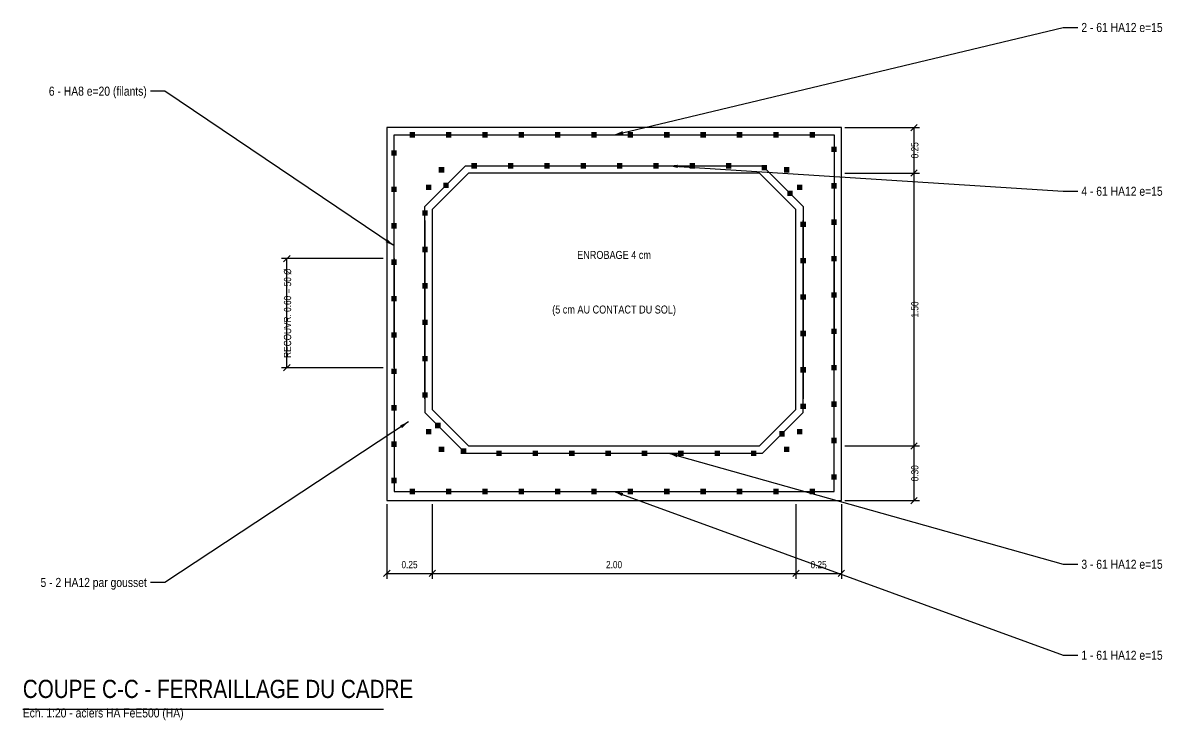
# Model space of a CAD drawing. Extents: x 0 to 110, y 0 to 23.
# Drawn here: x 64.09 to 70.35, y 0 to 3.83 of the extents above; entities that cross this region are included whole.
import ezdxf
from ezdxf.enums import TextEntityAlignment as Align

# ---------------------------------------------------------------- set-up
doc = ezdxf.new("R2010")
doc.units = 0
for name, color, linetype in [('08_ACIER_LONG', 1, 'CONTINUOUS'), ('09_ACIER_COUPE', 2, 'CONTINUOUS'), ('10_COTATION', 4, 'CONTINUOUS'), ('11_TEXTE', 7, 'CONTINUOUS'), ('16_BETON_FIN', 8, 'CONTINUOUS')]:
    doc.layers.add(name, color=color, linetype=linetype)
doc.styles.get("Standard").update_dxf_attribs({"font": 'txt', "width": 0.85})

msp = doc.modelspace()

# ---------------------------------------------------------------- linework, layer by layer
at = {"layer": '08_ACIER_LONG'}
for points in [[(66.1295, 1.937), (66.1295, 3.217), (68.5495, 3.217), (68.5495, 1.937)], [(66.2995, 1.767), (66.2995, 2.823569), (66.522931, 3.047), (68.156069, 3.047), (68.3795, 2.823569), (68.3795, 1.767)], [(66.2995, 2.747), (66.2995, 1.690431), (66.522931, 1.467), (68.156069, 1.467), (68.3795, 1.690431), (68.3795, 2.747)], [(66.1295, 2.537), (66.1295, 1.257), (68.5495, 1.257), (68.5495, 2.537)]]:
    msp.add_lwpolyline(points, dxfattribs=at)
for points in [[(66.375094, 3.010028), (66.405094, 3.010028), (66.375094, 3.040028), (66.405094, 3.040028)], [(68.273906, 3.010028), (68.303906, 3.010028), (68.273906, 3.040028), (68.303906, 3.040028)], [(66.304298, 2.913137), (66.334298, 2.913137), (66.304298, 2.943137), (66.334298, 2.943137)], [(68.344702, 2.913137), (68.374702, 2.913137), (68.344702, 2.943137), (68.374702, 2.943137)], [(66.304298, 1.570863), (66.334298, 1.570863), (66.304298, 1.600863), (66.334298, 1.600863)], [(68.344702, 1.570863), (68.374702, 1.570863), (68.344702, 1.600863), (68.374702, 1.600863)], [(66.375094, 1.473972), (66.405094, 1.473972), (66.375094, 1.503972), (66.405094, 1.503972)], [(68.273906, 1.473972), (68.303906, 1.473972), (68.273906, 1.503972), (68.303906, 1.503972)]]:
    msp.add_solid(points, dxfattribs=at)
at = {"layer": '09_ACIER_COUPE'}
for points in [[(66.2145, 3.202), (66.2445, 3.202), (66.2145, 3.232), (66.2445, 3.232)], [(66.4145, 3.202), (66.4445, 3.202), (66.4145, 3.232), (66.4445, 3.232)], [(66.6145, 3.202), (66.6445, 3.202), (66.6145, 3.232), (66.6445, 3.232)], [(66.8145, 3.202), (66.8445, 3.202), (66.8145, 3.232), (66.8445, 3.232)], [(67.0145, 3.202), (67.0445, 3.202), (67.0145, 3.232), (67.0445, 3.232)], [(67.2145, 3.202), (67.2445, 3.202), (67.2145, 3.232), (67.2445, 3.232)], [(67.4145, 3.202), (67.4445, 3.202), (67.4145, 3.232), (67.4445, 3.232)], [(67.6145, 3.202), (67.6445, 3.202), (67.6145, 3.232), (67.6445, 3.232)], [(67.8145, 3.202), (67.8445, 3.202), (67.8145, 3.232), (67.8445, 3.232)], [(68.0145, 3.202), (68.0445, 3.202), (68.0145, 3.232), (68.0445, 3.232)], [(68.2145, 3.202), (68.2445, 3.202), (68.2145, 3.232), (68.2445, 3.232)], [(68.4145, 3.202), (68.4445, 3.202), (68.4145, 3.232), (68.4445, 3.232)], [(68.5345, 3.122), (68.5645, 3.122), (68.5345, 3.152), (68.5645, 3.152)], [(66.1145, 3.102), (66.1445, 3.102), (66.1145, 3.132), (66.1445, 3.132)], [(66.555282, 3.032), (66.585282, 3.032), (66.555282, 3.062), (66.585282, 3.062)], [(66.755282, 3.032), (66.785282, 3.032), (66.755282, 3.062), (66.785282, 3.062)], [(66.955282, 3.032), (66.985282, 3.032), (66.955282, 3.062), (66.985282, 3.062)], [(67.155282, 3.032), (67.185282, 3.032), (67.155282, 3.062), (67.185282, 3.062)], [(67.355282, 3.032), (67.385282, 3.032), (67.355282, 3.062), (67.385282, 3.062)], [(67.555282, 3.032), (67.585282, 3.032), (67.555282, 3.062), (67.585282, 3.062)], [(67.755282, 3.032), (67.785282, 3.032), (67.755282, 3.062), (67.785282, 3.062)], [(67.955282, 3.032), (67.985282, 3.032), (67.955282, 3.062), (67.985282, 3.062)], [(68.151119, 3.021949), (68.181119, 3.021949), (68.151119, 3.051949), (68.181119, 3.051949)], [(66.399992, 2.924061), (66.429992, 2.924061), (66.399992, 2.954061), (66.429992, 2.954061)], [(68.5345, 2.922), (68.5645, 2.922), (68.5345, 2.952), (68.5645, 2.952)], [(66.1145, 2.902), (66.1445, 2.902), (66.1145, 2.932), (66.1445, 2.932)], [(68.29254, 2.880528), (68.32254, 2.880528), (68.29254, 2.910528), (68.32254, 2.910528)], [(66.2845, 2.771899), (66.3145, 2.771899), (66.2845, 2.801899), (66.3145, 2.801899)], [(66.1145, 2.702), (66.1445, 2.702), (66.1145, 2.732), (66.1445, 2.732)], [(68.3645, 2.710335), (68.3945, 2.710335), (68.3645, 2.740335), (68.3945, 2.740335)], [(68.5345, 2.722), (68.5645, 2.722), (68.5345, 2.752), (68.5645, 2.752)], [(66.2845, 2.571899), (66.3145, 2.571899), (66.2845, 2.601899), (66.3145, 2.601899)], [(66.1145, 2.502), (66.1445, 2.502), (66.1145, 2.532), (66.1445, 2.532)], [(68.3645, 2.510335), (68.3945, 2.510335), (68.3645, 2.540335), (68.3945, 2.540335)], [(68.5345, 2.522), (68.5645, 2.522), (68.5345, 2.552), (68.5645, 2.552)], [(66.2845, 2.371899), (66.3145, 2.371899), (66.2845, 2.401899), (66.3145, 2.401899)], [(66.1145, 2.302), (66.1445, 2.302), (66.1145, 2.332), (66.1445, 2.332)], [(68.3645, 2.310335), (68.3945, 2.310335), (68.3645, 2.340335), (68.3945, 2.340335)], [(68.5345, 2.322), (68.5645, 2.322), (68.5345, 2.352), (68.5645, 2.352)], [(66.2845, 2.171899), (66.3145, 2.171899), (66.2845, 2.201899), (66.3145, 2.201899)], [(66.1145, 2.102), (66.1445, 2.102), (66.1145, 2.132), (66.1445, 2.132)], [(68.3645, 2.110335), (68.3945, 2.110335), (68.3645, 2.140335), (68.3945, 2.140335)], [(68.5345, 2.122), (68.5645, 2.122), (68.5345, 2.152), (68.5645, 2.152)], [(66.2845, 1.971899), (66.3145, 1.971899), (66.2845, 2.001899), (66.3145, 2.001899)], [(68.5345, 1.922), (68.5645, 1.922), (68.5345, 1.952), (68.5645, 1.952)], [(66.1145, 1.902), (66.1445, 1.902), (66.1145, 1.932), (66.1445, 1.932)], [(68.3645, 1.910335), (68.3945, 1.910335), (68.3645, 1.940335), (68.3945, 1.940335)], [(66.2845, 1.771899), (66.3145, 1.771899), (66.2845, 1.801899), (66.3145, 1.801899)], [(66.1145, 1.702), (66.1445, 1.702), (66.1145, 1.732), (66.1445, 1.732)], [(68.3645, 1.710335), (68.3945, 1.710335), (68.3645, 1.740335), (68.3945, 1.740335)], [(68.5345, 1.722), (68.5645, 1.722), (68.5345, 1.752), (68.5645, 1.752)], [(66.355211, 1.604721), (66.385211, 1.604721), (66.355211, 1.634721), (66.385211, 1.634721)], [(68.247759, 1.55869), (68.277759, 1.55869), (68.247759, 1.58869), (68.277759, 1.58869)], [(66.1145, 1.502), (66.1445, 1.502), (66.1145, 1.532), (66.1445, 1.532)], [(68.5345, 1.522), (68.5645, 1.522), (68.5345, 1.552), (68.5645, 1.552)], [(66.496632, 1.463299), (66.526632, 1.463299), (66.496632, 1.493299), (66.526632, 1.493299)], [(66.691952, 1.452), (66.721952, 1.452), (66.691952, 1.482), (66.721952, 1.482)], [(66.891952, 1.452), (66.921952, 1.452), (66.891952, 1.482), (66.921952, 1.482)], [(67.091952, 1.452), (67.121952, 1.452), (67.091952, 1.482), (67.121952, 1.482)], [(67.291952, 1.452), (67.321952, 1.452), (67.291952, 1.482), (67.321952, 1.482)], [(67.491952, 1.452), (67.521952, 1.452), (67.491952, 1.482), (67.521952, 1.482)], [(67.691952, 1.452), (67.721952, 1.452), (67.691952, 1.482), (67.721952, 1.482)], [(67.891952, 1.452), (67.921952, 1.452), (67.891952, 1.482), (67.921952, 1.482)], [(68.091952, 1.452), (68.121952, 1.452), (68.091952, 1.482), (68.121952, 1.482)], [(66.1145, 1.302), (66.1445, 1.302), (66.1145, 1.332), (66.1445, 1.332)], [(68.5345, 1.322), (68.5645, 1.322), (68.5345, 1.352), (68.5645, 1.352)], [(66.2145, 1.242), (66.2445, 1.242), (66.2145, 1.272), (66.2445, 1.272)], [(66.4145, 1.242), (66.4445, 1.242), (66.4145, 1.272), (66.4445, 1.272)], [(66.6145, 1.242), (66.6445, 1.242), (66.6145, 1.272), (66.6445, 1.272)], [(66.8145, 1.242), (66.8445, 1.242), (66.8145, 1.272), (66.8445, 1.272)], [(67.0145, 1.242), (67.0445, 1.242), (67.0145, 1.272), (67.0445, 1.272)], [(67.2145, 1.242), (67.2445, 1.242), (67.2145, 1.272), (67.2445, 1.272)], [(67.4145, 1.242), (67.4445, 1.242), (67.4145, 1.272), (67.4445, 1.272)], [(67.6145, 1.242), (67.6445, 1.242), (67.6145, 1.272), (67.6445, 1.272)], [(67.8145, 1.242), (67.8445, 1.242), (67.8145, 1.272), (67.8445, 1.272)], [(68.0145, 1.242), (68.0445, 1.242), (68.0145, 1.272), (68.0445, 1.272)], [(68.2145, 1.242), (68.2445, 1.242), (68.2145, 1.272), (68.2445, 1.272)], [(68.4145, 1.242), (68.4445, 1.242), (68.4145, 1.272), (68.4445, 1.272)]]:
    msp.add_solid(points, dxfattribs=at)
at = {"layer": '10_COTATION'}
for p, q in [((68.971822, 3.239322), (69.007178, 3.274678)), ((68.6095, 3.257), (69.0195, 3.257)), ((68.9895, 3.007), (68.9895, 3.257)), ((68.971822, 2.989322), (69.007178, 3.024678)), ((68.971822, 2.989322), (69.007178, 3.024678)), ((68.6095, 3.007), (69.0195, 3.007)), ((68.6095, 3.007), (69.0195, 3.007)), ((68.9895, 1.507), (68.9895, 3.007)), ((66.0695, 2.537), (65.5095, 2.537)), ((65.521822, 2.519322), (65.557178, 2.554678)), ((65.5395, 1.937), (65.5395, 2.537)), ((65.521822, 1.919322), (65.557178, 1.954678)), ((66.0695, 1.937), (65.5095, 1.937)), ((68.6095, 1.507), (69.0195, 1.507)), ((68.6095, 1.507), (69.0195, 1.507)), ((68.971822, 1.489322), (69.007178, 1.524678)), ((68.971822, 1.489322), (69.007178, 1.524678)), ((68.9895, 1.207), (68.9895, 1.507)), ((68.6095, 1.207), (69.0195, 1.207)), ((68.971822, 1.189322), (69.007178, 1.224678)), ((66.0895, 1.187), (66.0895, 0.777)), ((66.3395, 1.187), (66.3395, 0.777)), ((66.3395, 1.187), (66.3395, 0.777)), ((68.3395, 1.187), (68.3395, 0.777)), ((68.3395, 1.187), (68.3395, 0.777)), ((68.5895, 1.187), (68.5895, 0.777)), ((66.071822, 0.789322), (66.107178, 0.824678)), ((66.321822, 0.789322), (66.357178, 0.824678)), ((66.321822, 0.789322), (66.357178, 0.824678)), ((68.321822, 0.789322), (68.357178, 0.824678)), ((68.321822, 0.789322), (68.357178, 0.824678)), ((68.571822, 0.789322), (68.607178, 0.824678)), ((66.0895, 0.807), (66.3395, 0.807)), ((66.3395, 0.807), (68.3395, 0.807)), ((68.3395, 0.807), (68.5895, 0.807))]:
    msp.add_line(p, q, dxfattribs=at)
at = {"layer": '11_TEXTE'}
for p, q in [((67.3395, 3.217), (69.8095, 3.807)), ((69.8095, 3.807), (69.8895, 3.807)), ((64.8695, 3.457), (64.7895, 3.457)), ((66.1295, 2.607), (64.8695, 3.457)), ((67.6395, 3.047), (69.8095, 2.907)), ((69.8095, 2.907), (69.8895, 2.907)), ((66.2095, 1.640431), (64.8695, 0.757)), ((67.6395, 1.467), (69.8095, 0.857)), ((67.3395, 1.257), (69.8095, 0.357)), ((69.8095, 0.857), (69.8895, 0.857)), ((64.8695, 0.757), (64.7895, 0.757)), ((69.8095, 0.357), (69.8895, 0.357)), ((64.0875, 0.06), (66.0715, 0.06))]:
    msp.add_line(p, q, dxfattribs=at)
for points in [[(67.3395, 3.217), (67.390223, 3.219863), (67.386041, 3.23737)], [(67.6395, 3.047), (67.688817, 3.0348), (67.689976, 3.052762)], [(66.1295, 2.607), (66.093083, 2.642423), (66.083017, 2.627501)], [(66.2095, 1.640431), (66.162802, 1.620424), (66.172709, 1.605396)], [(67.6395, 1.467), (67.685199, 1.444805), (67.69007, 1.462133)], [(67.3395, 1.257), (67.383397, 1.231426), (67.38956, 1.248338)]]:
    msp.add_solid(points, dxfattribs=at)
at = {"layer": '16_BETON_FIN'}
for points in [[(66.0895, 1.207), (68.5895, 1.207), (68.5895, 3.257), (66.0895, 3.257)], [(66.3395, 1.707), (66.5395, 1.507), (68.1395, 1.507), (68.3395, 1.707), (68.3395, 2.807), (68.1395, 3.007), (66.5395, 3.007), (66.3395, 2.807)]]:
    msp.add_lwpolyline(points, close=True, dxfattribs=at)

# ---------------------------------------------------------------- texts
at = {"layer": '10_COTATION', "width": 0.85}
for s, p in [('0.25', (68.9735, 3.132)), ('RECOUVR. 0.60 = 50 %%c', (65.5235, 2.237)), ('1.50', (68.9735, 2.257)), ('0.30', (68.9735, 1.357))]:
    msp.add_text(s, height=0.04, rotation=90, dxfattribs=at).set_placement(p, align=Align.TOP_CENTER)
for s, p in [('0.25', (66.2145, 0.823)), ('2.00', (67.3395, 0.823)), ('0.25', (68.4645, 0.823))]:
    msp.add_text(s, height=0.04, dxfattribs=at).set_placement(p, align=Align.BOTTOM_CENTER)
at = {"layer": '11_TEXTE', "width": 0.85}
for s, p in [('2 - 61 HA12 e=15', (69.9095, 3.807)), ('4 - 61 HA12 e=15', (69.9095, 2.907)), ('3 - 61 HA12 e=15', (69.9095, 0.857)), ('1 - 61 HA12 e=15', (69.9095, 0.357))]:
    msp.add_text(s, height=0.05, dxfattribs=at).set_placement(p, align=Align.MIDDLE_LEFT)
for s, p in [('6 - HA8 e=20 (filants)', (64.7695, 3.457)), ('5 - 2 HA12 par gousset', (64.7695, 0.757))]:
    msp.add_text(s, height=0.05, dxfattribs=at).set_placement(p, align=Align.MIDDLE_RIGHT)
for s, p in [('ENROBAGE 4 cm', (67.3395, 2.557)), ('(5 cm AU CONTACT DU SOL)', (67.3395, 2.257))]:
    msp.add_text(s, height=0.044, dxfattribs=at).set_placement(p, align=Align.MIDDLE_CENTER)
for s, height, p in [('COUPE C-C - FERRAILLAGE DU CADRE', 0.1, (64.0875, 0.092)), ('Ech. 1:20 - aciers HA FeE500 (HA)', 0.05, (64.0875, 0))]:
    msp.add_text(s, height=height, dxfattribs=at).set_placement(p, align=Align.BOTTOM_LEFT)

doc.saveas('drawing.dxf')
